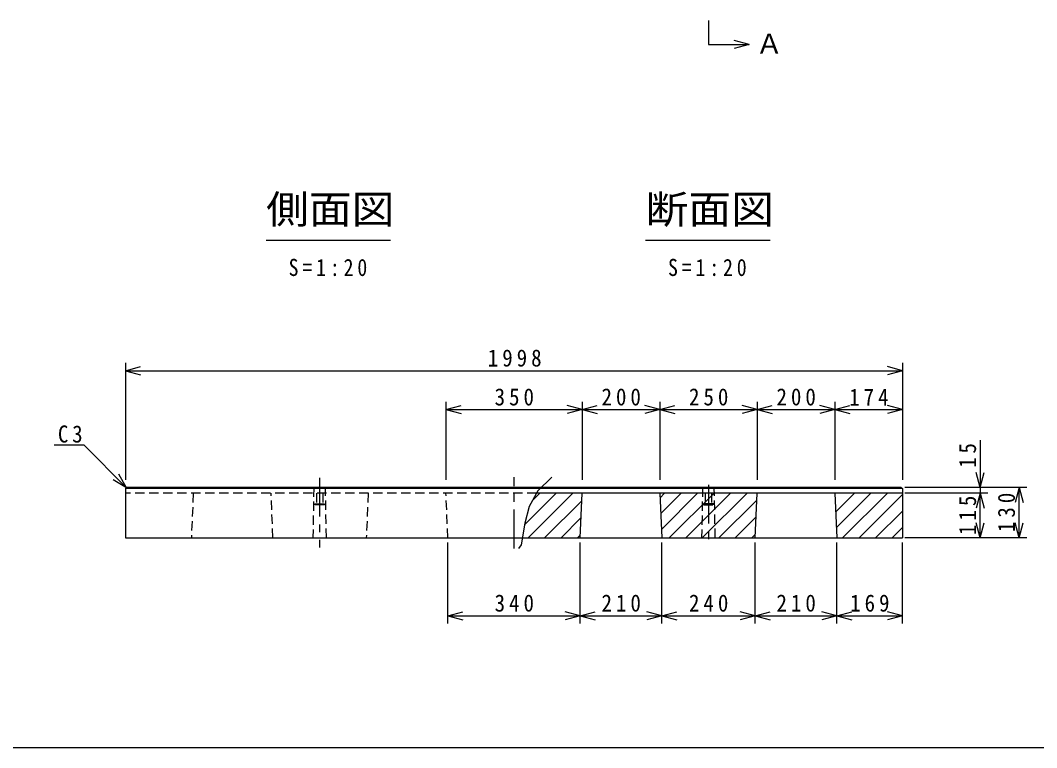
# Model space of a CAD drawing. Units: millimetres, scale not verified. Extents: x -8261 to 8589, y -8275 to 4017.
# Drawn here: x -6929 to -4315, y 217 to 2087 of the extents above; entities that cross this region are included whole.
import ezdxf
from ezdxf.enums import TextEntityAlignment as Align

# ---------------------------------------------------------------- set-up
doc = ezdxf.new("R2010")
doc.units = ezdxf.units.MM
doc.header["$LTSCALE"] = 20
doc.linetypes.add('CHAIN1', pattern=[8, 5, -1, 1, -1])
doc.linetypes.add('DASHED1', pattern=[1.8, 1.2, -0.6])
for name, color, linetype in [('1-1_単点2', 7, 'Continuous'), ('1-3_簡易貫入試験位置', 4, 'Continuous'), ('1-F', 7, 'Continuous')]:
    doc.layers.add(name, color=color, linetype=linetype)
doc.styles.add('ＭＳ ゴシック', font='')
doc.styles.get('ＭＳ ゴシック').set_extended_font_data('MS Gothic')

msp = doc.modelspace()

# ---------------------------------------------------------------- linework, layer by layer
at = {"layer": '1-1_単点2', "color": 4}
for p, q in [((-5159.01, 2087.28), (-5159.01, 2024.98)), ((-5054.38, 2024.98), (-5093.02, 2014.63)), ((-6658.01, 1206.57), (-6658.01, 905.97)), ((-4660.01, 1206.57), (-4660.01, 1106.57)), ((-6658.01, 1186.57), (-6619.37, 1196.92)), ((-6658.01, 1186.57), (-4660.01, 1186.57)), ((-6658.01, 1186.57), (-6619.37, 1176.22)), ((-4660.01, 1186.57), (-4698.65, 1196.92)), ((-4660.01, 1186.57), (-4698.65, 1176.22)), ((-5834.01, 1106.57), (-5834.01, 905.97)), ((-5484.01, 1106.57), (-5484.01, 905.97)), ((-5284.01, 1106.57), (-5284.01, 905.97)), ((-5034.01, 1106.57), (-5034.01, 905.97)), ((-4834.01, 1106.57), (-4834.01, 905.97)), ((-4660.01, 1106.57), (-4660.01, 905.97)), ((-5834.01, 1086.57), (-5795.37, 1096.92)), ((-5834.01, 1086.57), (-5484.01, 1086.57)), ((-5834.01, 1086.57), (-5795.37, 1076.22)), ((-5484.01, 1086.57), (-5522.65, 1096.92)), ((-5484.01, 1086.57), (-5522.65, 1076.22)), ((-5484.01, 1086.57), (-5445.37, 1096.92)), ((-5484.01, 1086.57), (-5284.01, 1086.57)), ((-5484.01, 1086.57), (-5445.37, 1076.22)), ((-5284.01, 1086.57), (-5322.65, 1096.92)), ((-5284.01, 1086.57), (-5322.65, 1076.22)), ((-5284.01, 1086.57), (-5245.37, 1096.92)), ((-5284.01, 1086.57), (-5034.01, 1086.57)), ((-5284.01, 1086.57), (-5245.37, 1076.22)), ((-5034.01, 1086.57), (-5072.65, 1096.92)), ((-5034.01, 1086.57), (-5072.65, 1076.22)), ((-5034.01, 1086.57), (-4995.37, 1096.92)), ((-5034.01, 1086.57), (-4834.01, 1086.57)), ((-5034.01, 1086.57), (-4995.37, 1076.22)), ((-4834.01, 1086.57), (-4872.65, 1096.92)), ((-4834.01, 1086.57), (-4872.65, 1076.22)), ((-4834.01, 1086.57), (-4795.37, 1096.92)), ((-4834.01, 1086.57), (-4660.01, 1086.57)), ((-4834.01, 1086.57), (-4795.37, 1076.22)), ((-4660.01, 1086.57), (-4698.65, 1096.92)), ((-4660.01, 1086.57), (-4698.65, 1076.22)), ((-6765.09, 995.09), (-6841.79, 995.09)), ((-6655.79, 885.79), (-6765.09, 995.09)), ((-4460.01, 1008.23), (-4460.01, 871.57)), ((-6655.79, 885.79), (-6675.79, 920.43)), ((-4460.01, 886.57), (-4470.36, 925.21)), ((-4460.01, 886.57), (-4449.66, 925.21)), ((-6655.79, 885.79), (-6690.43, 905.79)), ((-4440.01, 886.57), (-4653.89, 886.57)), ((-4440.01, 871.57), (-4653.89, 871.57)), ((-4460.01, 871.57), (-4470.36, 832.93)), ((-4460.01, 871.57), (-4470.36, 832.93)), ((-4460.01, 756.57), (-4460.01, 871.57)), ((-4460.01, 871.57), (-4449.66, 832.93)), ((-4460.01, 871.57), (-4449.66, 832.93)), ((-4340.01, 886.57), (-4440.01, 886.57)), ((-4360.01, 886.57), (-4370.36, 847.93)), ((-4360.01, 756.57), (-4360.01, 886.57)), ((-4360.01, 886.57), (-4349.66, 847.93)), ((-4460.01, 756.57), (-4470.36, 795.21)), ((-4460.01, 756.57), (-4449.66, 795.21)), ((-4360.01, 756.57), (-4370.36, 795.21)), ((-4360.01, 756.57), (-4349.66, 795.21)), ((-5829.01, 536.57), (-5829.01, 744.93)), ((-5489.01, 536.57), (-5489.01, 744.93)), ((-5279.01, 536.57), (-5279.01, 744.93)), ((-5039.01, 536.57), (-5039.01, 744.93)), ((-4829.01, 536.57), (-4829.01, 744.93)), ((-4660.01, 536.57), (-4660.01, 744.93)), ((-4440.01, 756.57), (-4653.89, 756.57)), ((-4340.01, 756.57), (-4440.01, 756.57)), ((-5829.01, 556.57), (-5790.37, 566.92)), ((-5829.01, 556.57), (-5489.01, 556.57)), ((-5829.01, 556.57), (-5790.37, 546.22)), ((-5489.01, 556.57), (-5527.65, 566.92)), ((-5489.01, 556.57), (-5527.65, 546.22)), ((-5489.01, 556.57), (-5450.37, 566.92)), ((-5489.01, 556.57), (-5279.01, 556.57)), ((-5489.01, 556.57), (-5450.37, 546.22)), ((-5279.01, 556.57), (-5317.65, 566.92)), ((-5279.01, 556.57), (-5317.65, 546.22)), ((-5279.01, 556.57), (-5240.37, 566.92)), ((-5279.01, 556.57), (-5039.01, 556.57)), ((-5279.01, 556.57), (-5240.37, 546.22)), ((-5039.01, 556.57), (-5077.65, 566.92)), ((-5039.01, 556.57), (-5077.65, 546.22)), ((-5039.01, 556.57), (-5000.37, 566.92)), ((-5039.01, 556.57), (-4829.01, 556.57)), ((-5039.01, 556.57), (-5000.37, 546.22)), ((-4829.01, 556.57), (-4867.65, 566.92)), ((-4829.01, 556.57), (-4867.65, 546.22)), ((-4829.01, 556.57), (-4790.37, 566.92)), ((-4829.01, 556.57), (-4660.01, 556.57)), ((-4829.01, 556.57), (-4790.37, 546.22)), ((-4660.01, 556.57), (-4698.65, 566.92)), ((-4660.01, 556.57), (-4698.65, 546.22))]:
    msp.add_line(p, q, dxfattribs=at)
at = {"layer": '1-1_単点2'}
for p, q in [((-6296.53, 1522.42), (-5976.53, 1522.42)), ((-5320.61, 1522.42), (-5000.61, 1522.42))]:
    msp.add_line(p, q, dxfattribs=at)
at = {"layer": '1-1_単点2', "color": 4}
msp.add_lwpolyline([(-5159.01, 2024.98), (-5054.38, 2024.98), (-5093.02, 2035.33)], dxfattribs=at)
at = {"layer": '1-3_簡易貫入試験位置', "color": 7, "linetype": 'CHAIN1'}
for p, q in [((-6159.01, 911.4), (-6159.01, 731.88)), ((-5659.01, 729.7), (-5659.01, 912.66)), ((-5159.01, 893.52), (-5159.01, 749.26))]:
    msp.add_line(p, q, dxfattribs=at)
at = {"layer": '1-3_簡易貫入試験位置', "color": 2}
for p, q in [((-6658.01, 883.57), (-6655.01, 886.57)), ((-6658.01, 883.57), (-6658.01, 756.57)), ((-5591.7, 883.57), (-6658.01, 883.57)), ((-4663.01, 886.57), (-6655.01, 886.57)), ((-4660.01, 871.57), (-5601.24, 871.57)), ((-4660.01, 883.57), (-5591.7, 883.57)), ((-5489.01, 756.57), (-5484.01, 871.57)), ((-5284.01, 871.57), (-5279.01, 756.57)), ((-5039.01, 756.57), (-5034.01, 871.57)), ((-4834.01, 871.57), (-4829.01, 756.57)), ((-4663.01, 886.57), (-4660.01, 883.57)), ((-4660.01, 883.57), (-4660.01, 756.57)), ((-5495.78, 756.57), (-5488.7, 763.64)), ((-6658.01, 756.57), (-4660.01, 756.57))]:
    msp.add_line(p, q, dxfattribs=at)
at = {"layer": '1-3_簡易貫入試験位置', "color": 2, "linetype": 'DASHED1'}
for p, q in [((-5601.24, 871.57), (-6658.01, 871.57)), ((-6484.01, 871.57), (-6489.01, 756.57)), ((-6279.01, 756.57), (-6284.01, 871.57)), ((-6174.01, 886.57), (-6176.51, 756.57)), ((-6141.51, 756.57), (-6144.01, 886.57)), ((-6034.01, 871.57), (-6039.01, 756.57)), ((-5829.01, 756.57), (-5834.01, 871.57)), ((-5174.01, 886.57), (-5176.51, 756.57)), ((-5141.51, 756.57), (-5144.01, 886.57))]:
    msp.add_line(p, q, dxfattribs=at)
at = {"layer": '1-3_簡易貫入試験位置', "linetype": 'DASHED1'}
for p, q in [((-6167.26, 871.57), (-6167.26, 844.57)), ((-6150.76, 871.57), (-6150.76, 844.57)), ((-5167.26, 871.57), (-5167.26, 844.57)), ((-5159.01, 875.48), (-5159.01, 836.41)), ((-5150.76, 871.57), (-5150.76, 844.57)), ((-5171.76, 841.57), (-5146.26, 841.57)), ((-5146.26, 841.57), (-5146.26, 844.57))]:
    msp.add_line(p, q, dxfattribs=at)
at = {"layer": '1-3_簡易貫入試験位置', "color": 7}
for p, q in [((-5631.94, 790.11), (-5550.48, 871.57)), ((-5623.05, 756.57), (-5508.05, 871.57)), ((-5611.71, 852.77), (-5592.91, 871.57)), ((-5283.5, 859.94), (-5271.88, 871.57)), ((-5281.74, 819.28), (-5229.45, 871.57)), ((-5279.97, 778.63), (-5187.02, 871.57)), ((-5259.6, 756.57), (-5144.6, 871.57)), ((-5217.17, 756.57), (-5102.17, 871.57)), ((-5174.74, 756.57), (-5059.74, 871.57)), ((-4832.39, 822.86), (-4783.68, 871.57)), ((-4830.33, 782.49), (-4741.26, 871.57)), ((-4813.83, 756.57), (-4698.83, 871.57)), ((-4771.4, 756.57), (-4660.01, 867.96)), ((-5580.63, 756.57), (-5484.84, 852.35)), ((-5132.32, 756.57), (-5034.77, 854.12)), ((-4728.98, 756.57), (-4660.01, 825.54)), ((-5538.2, 756.57), (-5486.77, 808)), ((-5089.89, 756.57), (-5036.7, 809.77)), ((-5047.47, 756.57), (-5038.62, 765.41)), ((-4686.55, 756.57), (-4660.01, 783.11))]:
    msp.add_line(p, q, dxfattribs=at)
at = {"layer": '1-3_簡易貫入試験位置', "color": 2}
msp.add_lwpolyline([(-5561.62, 912.66), (-5597.9, 877.57), (-5620.4, 837.17), (-5631.23, 794.26), (-5640.81, 738.86), (-5647.47, 729.7)], dxfattribs=at)
at = {"layer": '1-3_簡易貫入試験位置', "linetype": 'DASHED1'}
msp.add_lwpolyline([(-6171.76, 844.57), (-6146.26, 844.57), (-6146.26, 841.57), (-6171.76, 841.57)], close=True, dxfattribs=at)
msp.add_lwpolyline([(-5146.26, 844.57), (-5171.76, 844.57), (-5171.76, 841.57)], dxfattribs=at)
at = {"layer": '1-F'}
msp.add_line((-8155.88, 217.41), (-2595.88, 217.41), dxfattribs=at)

# ---------------------------------------------------------------- texts
at = {"layer": '1-1_単点2', "style": 'ＭＳ ゴシック'}
msp.add_text('Ａ', height=51.32, dxfattribs=at).set_placement((-5037.46, 1986.13), align=Align.BOTTOM_LEFT)
at = {"layer": '1-1_単点2', "color": 3, "style": 'ＭＳ ゴシック', "width": 1.1}
for s, p in [('側面図', (-6296.53, 1542.78)), ('断面図', (-5320.61, 1542.78))]:
    msp.add_text(s, height=73.31, dxfattribs=at).set_placement(p, align=Align.BOTTOM_LEFT)
at = {"layer": '1-1_単点2', "char_height": 43.99, "attachment_point": 7, "style": 'ＭＳ ゴシック'}
for s, insert in [('\\T1.39;\\W0.85;S=1:20', (-6238.79, 1429.34)), ('\\T1.39;\\W0.85;S=1:20', (-5262.88, 1429.34)), ('\\T1.38;\\W0.9;1998', (-5726.51, 1196.57)), ('\\T1.38;\\W0.9;350', (-5709.01, 1096.57)), ('\\T1.38;\\W0.9;200', (-5434.01, 1096.57)), ('\\T1.38;\\W0.9;250', (-5209.01, 1096.57)), ('\\T1.38;\\W0.9;200', (-4984.01, 1096.57)), ('\\T1.38;\\W0.9;174', (-4797.01, 1096.57)), ('\\T1.36;\\W0.9;C3', (-6832.17, 1001.16)), ('\\T1.38;\\W0.9;340', (-5709.01, 566.57)), ('\\T1.38;\\W0.9;210', (-5434.01, 566.57)), ('\\T1.38;\\W0.9;240', (-5209.01, 566.57)), ('\\T1.38;\\W0.9;210', (-4984.01, 566.57)), ('\\T1.38;\\W0.9;169', (-4794.51, 566.57))]:
    msp.add_mtext(s, dxfattribs=dict(at, insert=insert))
at = {"layer": '1-1_単点2', "char_height": 43.99, "attachment_point": 7, "rotation": 90, "style": 'ＭＳ ゴシック'}
for s, insert in [('\\T1.36;\\W0.9;15', (-4470.01, 936.83)), ('\\T1.38;\\W0.9;130', (-4370.01, 771.57)), ('\\T1.38;\\W0.9;115', (-4470.01, 764.07))]:
    msp.add_mtext(s, dxfattribs=dict(at, insert=insert))

doc.saveas('drawing.dxf')
